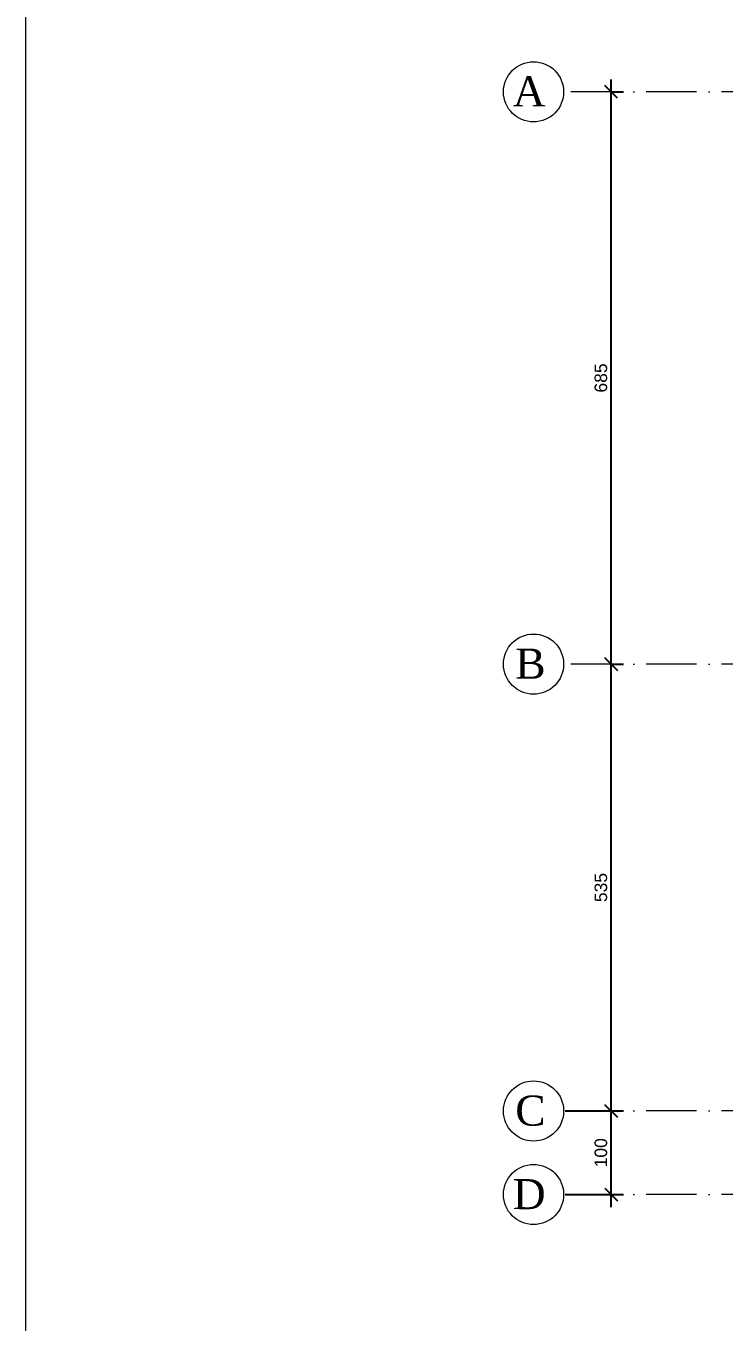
# Model space of a CAD drawing. Header units: centimetres. Extents: x 116407 to 128890, y -80763 to -76541.
# Drawn here: x 116407 to 117242, y -79458 to -77906 of the extents above; entities that cross this region are included whole.
import ezdxf

# ---------------------------------------------------------------- set-up
doc = ezdxf.new("R2010")
doc.units = ezdxf.units.CM
doc.linetypes.add('ACAD_ISO10W100', pattern=[18, 12, -3, 0, -3])
doc.layers.get('0').update_dxf_attribs({"lineweight": 0})
for name, color, linetype, lineweight in [('00 aks yazi', 40, 'Continuous', 9), ('00_Axis', 70, 'ACAD_ISO10W100', 9), ('04 DIS OLCU', 40, 'Continuous', 9)]:
    doc.layers.add(name, color=color, linetype=linetype, lineweight=lineweight)
doc.styles.add('Arial_1', font='arial.ttf', dxfattribs={"height": 15})
doc.styles.get("Standard").update_dxf_attribs({"font": 'times.ttf'})
doc.dimstyles.new('Ic Olcu 1-100', dxfattribs={"dimscale": 30.48, "dimtxt": 15, "dimasz": 0.492126, "dimexe": 0.492126, "dimexo": 0.0625, "dimgap": 0.15, "dimtad": 1, "dimdec": 0, "dimzin": 0, "dimdsep": 46, "dimtxsty": 'Arial_1', "dimblk1": 'OBLIQUE', "dimblk2": 'OBLIQUE', "dimsah": 1, "dimcen": 0.09, "dimdle": 0.492126, "dimadec": 0, "dimazin": 0, "dimtfac": 1, "dimtdec": 0, "dimtix": 1, "dimtmove": 0, "dimatfit": 3, "dimfxlon": 1, "dimtvp": 1, "dimtolj": 1, "dimtzin": 0, "dimarcsym": 2})

# ---------------------------------------------------------------- blocks, each defined once
blk = doc.blocks.new('_Oblique')
at = {"color": 0, "linetype": 'ByBlock', "lineweight": -2}
blk.add_line((-0.5, -0.5), (0.5, 0.5), dxfattribs=at)
blk = doc.blocks.new('*D51')
at = {"layer": '04 DIS OLCU', "color": 0, "lineweight": -2, "transparency": 16777216}
for p, q in [((117107.1, -79320), (117107.1, -79190)), ((117052.2, -79205), (117122.1, -79205)), ((117052.2, -79305), (117122.1, -79305))]:
    blk.add_line(p, q, dxfattribs=at)
at = {"layer": 'Defpoints', "color": 0, "transparency": 16777216}
for p in [(117050.3, -79205), (117107.1, -79205), (117050.3, -79305)]:
    blk.add_point(p, dxfattribs=at)
at = {"layer": '04 DIS OLCU', "color": 0, "lineweight": -2, "transparency": 16777216, "xscale": 14.9999992057106, "yscale": 14.9999992057106, "zscale": 14.9999992057106}
for p, rotation in [((117107.1, -79205), 90), ((117107.1, -79305), 270)]:
    blk.add_blockref('_Oblique', p, dxfattribs=dict(at, rotation=rotation))
at = {"layer": '04 DIS OLCU', "color": 0, "transparency": 16777216, "insert": (117094.9, -79255), "char_height": 15, "attachment_point": 5, "rotation": 90, "style": 'Arial_1'}
blk.add_mtext('\\A1;100', dxfattribs=at)
blk = doc.blocks.new('*D52')
at = {"layer": '04 DIS OLCU', "color": 0, "lineweight": -2, "transparency": 16777216}
for p, q in [((117107.1, -79220), (117107.1, -78655)), ((117107.1, -78670), (117122.1, -78670)), ((117052.2, -79205), (117122.1, -79205))]:
    blk.add_line(p, q, dxfattribs=at)
at = {"layer": 'Defpoints', "color": 0, "transparency": 16777216}
for p in [(117107.1, -78670), (117107.1, -78670), (117050.3, -79205)]:
    blk.add_point(p, dxfattribs=at)
at = {"layer": '04 DIS OLCU', "color": 0, "lineweight": -2, "transparency": 16777216, "xscale": 14.9999992057106, "yscale": 14.9999992057106, "zscale": 14.9999992057106}
for p, rotation in [((117107.1, -78670), 90), ((117107.1, -79205), 270)]:
    blk.add_blockref('_Oblique', p, dxfattribs=dict(at, rotation=rotation))
at = {"layer": '04 DIS OLCU', "color": 0, "transparency": 16777216, "insert": (117094.9, -78937.5), "char_height": 15, "attachment_point": 5, "rotation": 90, "style": 'Arial_1'}
blk.add_mtext('\\A1;535', dxfattribs=at)
blk = doc.blocks.new('*D53')
at = {"layer": '04 DIS OLCU', "color": 0, "lineweight": -2, "transparency": 16777216}
for p, q in [((117107.1, -78685), (117107.1, -77970)), ((117107.1, -77985), (117122.1, -77985)), ((117107.1, -78670), (117122.1, -78670))]:
    blk.add_line(p, q, dxfattribs=at)
at = {"layer": 'Defpoints', "color": 0, "transparency": 16777216}
for p in [(117107.1, -77985), (117107.1, -77985), (117107.1, -78670)]:
    blk.add_point(p, dxfattribs=at)
at = {"layer": '04 DIS OLCU', "color": 0, "lineweight": -2, "transparency": 16777216, "xscale": 14.9999992057106, "yscale": 14.9999992057106, "zscale": 14.9999992057106}
for p, rotation in [((117107.1, -77985), 90), ((117107.1, -78670), 270)]:
    blk.add_blockref('_Oblique', p, dxfattribs=dict(at, rotation=rotation))
at = {"layer": '04 DIS OLCU', "color": 0, "transparency": 16777216, "insert": (117094.9, -78327.5), "char_height": 15, "attachment_point": 5, "rotation": 90, "style": 'Arial_1'}
blk.add_mtext('\\A1;685', dxfattribs=at)

msp = doc.modelspace()

# ---------------------------------------------------------------- linework, layer by layer
at = {"layer": '00 aks yazi'}
msp.add_lwpolyline([(116406.9, -76541.3), (122537.3, -76541.3), (122537.3, -80578.7), (116406.9, -80578.7)], close=True, dxfattribs=at)
at = {"layer": '00_Axis', "linetype": 'ACAD_ISO10W100', "ltscale": 5}
for p, q in [((119732, -77985), (117050.3, -77985)), ((119732, -78670), (117050.3, -78670)), ((119732, -79205), (117050.3, -79205)), ((119732, -79305), (117050.3, -79305))]:
    msp.add_line(p, q, dxfattribs=at)
at = {"layer": '00_Axis', "linetype": 'ByBlock', "ltscale": 5}
for centre in [(117014.3, -77985), (117014.3, -78670), (117014.3, -79205), (117014.3, -79305)]:
    msp.add_circle(centre, 36, dxfattribs=at)

# ---------------------------------------------------------------- texts
at = {"layer": '00 aks yazi', "char_height": 36, "width": 76.753, "attachment_point": 3}
for s, insert in [('A', (117028.7, -77966.5)), ('B', (117028.7, -78651.5)), ('C', (117028.7, -79186.5)), ('D', (117028.7, -79286.5))]:
    msp.add_mtext(s, dxfattribs=dict(at, insert=insert))

# ---------------------------------------------------------------- dimensions: what is measured, and where the dimension line sits
at = {"layer": '04 DIS OLCU'}
for base, p1, p2, picture, middle in [((117107.1, -77985), (117107.1, -78670), (117107.1, -77985), '*D53', (117094.9, -78327.5)), ((117107.1, -78670), (117050.3, -79205), (117107.1, -78670), '*D52', (117094.9, -78937.5)), ((117107.1, -79205), (117050.3, -79305), (117050.3, -79205), '*D51', (117094.9, -79255))]:
    dim = msp.add_linear_dim(base=base, p1=p1, p2=p2, angle=90, dimstyle='Ic Olcu 1-100', override={"dimpost": '<>', "dimtmove": 1}, dxfattribs=at)
    dim.commit()
    dim.dimension.update_dxf_attribs({"geometry": picture, "text_midpoint": middle})

doc.saveas('drawing.dxf')
